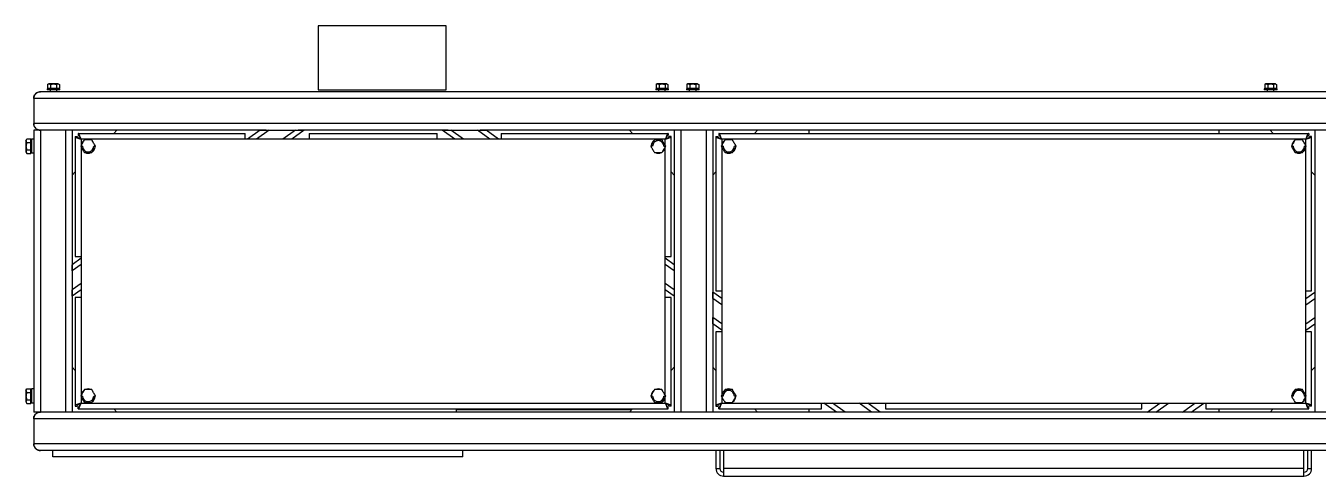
# Paper-space layout '_Inferiore' of a CAD drawing. Header units: millimetres. Extents: x -876 to 1110, y -211 to 140.
# Drawn here: x -876 to 133, y -211 to 140 of the extents above; entities that cross this region are included whole.
import ezdxf

# ---------------------------------------------------------------- set-up
doc = ezdxf.new("R2010")
doc.units = ezdxf.units.MM

psp = doc.layouts.new('_Inferiore')

# ---------------------------------------------------------------- linework, layer by layer
at = {"color": 7, "linetype": 'Continuous', "lineweight": 25}
for p, q in [((-547.5, 140.1), (-647.5, 140.1)), ((-647.5, 140.1), (-647.5, 90.1)), ((-547.5, 90.1), (-547.5, 140.1)), ((-859, 90.9), (-859, 90.1)), ((-849, 90.9), (-859, 90.9)), ((-857.8, 94.9), (-858.6, 94.4)), ((-858.6, 94.4), (-858.6, 91.4)), ((-858.6, 91.4), (-849.4, 91.4)), ((-850.3, 94.9), (-857.8, 94.9)), ((-857, 90.9), (-857, 91.4)), ((-856.3, 94.4), (-856.3, 91.4)), ((-851.7, 94.4), (-851.7, 91.4)), ((-851, 90.9), (-851, 91.4)), ((-850.3, 94.9), (-849.4, 94.4)), ((-849.8, 90.1), (-849.8, 90.9)), ((-849.4, 94.4), (-849.4, 91.4)), ((-849, 90.1), (-849, 90.9)), ((-384, 90.9), (-384, 90.1)), ((-374, 90.9), (-384, 90.9)), ((-382.8, 94.9), (-383.6, 94.4)), ((-383.6, 94.4), (-383.6, 91.4)), ((-383.6, 91.4), (-374.4, 91.4)), ((-375.3, 94.9), (-382.8, 94.9)), ((-382, 90.9), (-382, 91.4)), ((-381.3, 94.4), (-381.3, 91.4)), ((-376.7, 94.4), (-376.7, 91.4)), ((-376, 90.9), (-376, 91.4)), ((-375.3, 94.9), (-374.4, 94.4)), ((-374.8, 90.1), (-374.8, 90.9)), ((-374.4, 94.4), (-374.4, 91.4)), ((-374, 90.1), (-374, 90.9)), ((-360, 90.9), (-360, 90.1)), ((-350, 90.9), (-360, 90.9)), ((-358.8, 94.9), (-359.6, 94.4)), ((-359.6, 94.4), (-359.6, 91.4)), ((-359.6, 91.4), (-350.4, 91.4)), ((-351.3, 94.9), (-358.8, 94.9)), ((-358, 90.9), (-358, 91.4)), ((-357.3, 94.4), (-357.3, 91.4)), ((-352.7, 94.4), (-352.7, 91.4)), ((-352, 90.9), (-352, 91.4)), ((-351.3, 94.9), (-350.4, 94.4)), ((-350.8, 90.1), (-350.8, 90.9)), ((-350.4, 94.4), (-350.4, 91.4)), ((-350, 90.1), (-350, 90.9)), ((91, 90.9), (91, 90.1)), ((101, 90.9), (91, 90.9)), ((92.2, 94.9), (91.4, 94.4)), ((91.4, 94.4), (91.4, 91.4)), ((91.4, 91.4), (100.6, 91.4)), ((99.7, 94.9), (92.2, 94.9)), ((93, 90.9), (93, 91.4)), ((93.7, 94.4), (93.7, 91.4)), ((98.3, 94.4), (98.3, 91.4)), ((99, 90.9), (99, 91.4)), ((99.7, 94.9), (100.6, 94.4)), ((100.2, 90.1), (100.2, 90.9)), ((100.6, 94.4), (100.6, 91.4)), ((101, 90.1), (101, 90.9)), ((960.5, 83.4), (-869.5, 83.4)), ((-869.5, 83.4), (-869.5, 63.8)), ((955.3, 88.6), (-864.3, 88.6)), ((-849, 90.1), (-859, 90.1)), ((-856.5, 88.6), (-856.5, 90.1)), ((-851.5, 88.6), (-851.5, 90.1)), ((-647.5, 90.1), (-547.5, 90.1)), ((-374, 90.1), (-384, 90.1)), ((-381.5, 88.6), (-381.5, 90.1)), ((-376.5, 88.6), (-376.5, 90.1)), ((-350, 90.1), (-360, 90.1)), ((-357.5, 88.6), (-357.5, 90.1)), ((-352.5, 88.6), (-352.5, 90.1)), ((101, 90.1), (91, 90.1)), ((93.5, 88.6), (93.5, 90.1)), ((98.5, 88.6), (98.5, 90.1)), ((960.5, 63.8), (-869.5, 63.8)), ((-875.6, 50.4), (-874.8, 51.8)), ((-875.6, 50.4), (-875.6, 41.7)), ((-874.8, 51.8), (-871.6, 51.8)), ((-871.6, 40.3), (-871.6, 51.8)), ((-871.1, 51.6), (-871.1, 40.6)), ((-869.5, 51.6), (-871.1, 51.6)), ((-869.5, 58.6), (-869.5, -161.4)), ((-688, 58.6), (-869.5, 58.6)), ((-864.3, 58.6), (-864.3, -161.4)), ((-844.7, 58.6), (-844.7, -161.4)), ((-839.5, 58.6), (-839.5, -161.4)), ((-837, 53.8), (-837, -39.9)), ((-837, 53.8), (-835.5, 53.8)), ((-834.8, 56.1), (-834.8, 54.6)), ((-834.8, 56.1), (-704.5, 56.1)), ((-376.5, 51.6), (-832.5, 51.6)), ((-832.5, 51.6), (-832.5, 46.5)), ((-807, 56.1), (-804.5, 58.6)), ((-704.5, 51.6), (-704.5, 56.1)), ((-692.7, 58.6), (-702.5, 51.6)), ((-685.8, 58.6), (-695.6, 51.6)), ((-685.8, 58.6), (-665.2, 58.6)), ((-665.2, 58.6), (-675, 51.6)), ((-658.3, 58.6), (-668.1, 51.6)), ((-546, 58.6), (-663, 58.6)), ((-654.5, 56.1), (-554.5, 56.1)), ((-654.5, 56.1), (-654.5, 51.6)), ((-554.5, 51.6), (-554.5, 56.1)), ((-540.9, 51.6), (-550.7, 58.6)), ((-543.9, 58.6), (-523.2, 58.6)), ((-534.1, 51.6), (-543.9, 58.6)), ((-513.4, 51.6), (-523.2, 58.6)), ((312, 58.6), (-521.1, 58.6)), ((-506.6, 51.6), (-516.3, 58.6)), ((-504.5, 56.1), (-374.2, 56.1)), ((-504.5, 56.1), (-504.5, 51.6)), ((-404.5, 58.6), (-402, 56.1)), ((-376.5, 46.5), (-376.5, 51.6)), ((-374.2, 56.1), (-374.2, 54.6)), ((-372, 53.8), (-373.5, 53.8)), ((-372, -39.9), (-372, 53.8)), ((-369.5, 58.6), (-369.5, -161.4)), ((-364.3, 58.6), (-364.3, -161.4)), ((-344.7, 58.6), (-344.7, -161.4)), ((-339.5, 58.6), (-339.5, -161.4)), ((-337, 53.8), (-337, -66.9)), ((-337, 53.8), (-335.5, 53.8)), ((-334.8, 56.1), (-334.8, 54.6)), ((-334.8, 56.1), (125.8, 56.1)), ((123.5, 51.6), (-332.5, 51.6)), ((-332.5, 51.6), (-332.5, 46.5)), ((-307, 56.1), (-304.5, 58.6)), ((-264.5, 58.6), (-264.5, 56.1)), ((55.5, 58.6), (55.5, 56.1)), ((95.5, 58.6), (98, 56.1)), ((123.5, 46.5), (123.5, 51.6)), ((125.8, 56.1), (125.8, 54.6)), ((128, 53.8), (126.5, 53.8)), ((128, -66.9), (128, 53.8)), ((130.5, 58.6), (130.5, -161.4)), ((-875.6, 41.7), (-874.8, 40.3)), ((-874.8, 48.9), (-871.6, 48.9)), ((-874.8, 43.2), (-871.6, 43.2)), ((-871.1, 50.1), (-871.6, 50.1)), ((-871.1, 42.1), (-871.6, 42.1)), ((-869.5, 40.6), (-871.1, 40.6)), ((-831.4, 46.1), (-832.8, 46.1)), ((-832.5, 45.6), (-832.5, -148.5)), ((-822.6, 46.1), (-821.2, 46.1)), ((-386.4, 46.1), (-387.8, 46.1)), ((-377.6, 46.1), (-376.2, 46.1)), ((-376.5, -148.5), (-376.5, 45.6)), ((-331.4, 46.1), (-332.8, 46.1)), ((-332.5, 45.6), (-332.5, -148.5)), ((-322.6, 46.1), (-321.2, 46.1)), ((113.6, 46.1), (112.2, 46.1)), ((122.4, 46.1), (123.8, 46.1)), ((123.5, -148.5), (123.5, 45.6)), ((-874.8, 40.3), (-871.6, 40.3)), ((-839.5, 23.6), (-837, 26.1)), ((-372, 26.1), (-369.5, 23.6)), ((-339.5, 23.6), (-337, 26.1)), ((128, 26.1), (130.5, 23.6)), ((-837, -39.9), (-832.5, -39.9)), ((-376.5, -39.9), (-372, -39.9)), ((-832.5, -41.4), (-839.5, -46.4)), ((-832.5, -46.3), (-839.5, -51.3)), ((-369.5, -46.4), (-376.5, -41.4)), ((-369.5, -51.3), (-376.5, -46.3)), ((-832.5, -61.1), (-839.5, -66.1)), ((-832.5, -66), (-839.5, -71)), ((-369.5, -66.1), (-376.5, -61.1)), ((-369.5, -71), (-376.5, -66)), ((-332.5, -72.9), (-339.5, -67.9)), ((-337, -66.9), (-332.5, -66.9)), ((123.5, -66.9), (128, -66.9)), ((123.5, -72.9), (130.5, -67.9)), ((-837, -71.9), (-837, -156.7)), ((-832.5, -71.9), (-837, -71.9)), ((-372, -71.9), (-376.5, -71.9)), ((-372, -156.7), (-372, -71.9)), ((-332.5, -77.8), (-339.5, -72.8)), ((123.5, -77.8), (130.5, -72.8)), ((-332.5, -92.6), (-339.5, -87.5)), ((123.5, -92.6), (130.5, -87.5)), ((-332.5, -97.5), (-339.5, -92.5)), ((-337, -98.9), (-337, -156.7)), ((-332.5, -98.9), (-337, -98.9)), ((123.5, -97.5), (130.5, -92.5)), ((128, -98.9), (123.5, -98.9)), ((128, -156.7), (128, -98.9)), ((-837, -128.9), (-839.5, -126.4)), ((-369.5, -126.4), (-372, -128.9)), ((-337, -128.9), (-339.5, -126.4)), ((130.5, -126.4), (128, -128.9)), ((-875.6, -144.6), (-874.8, -143.2)), ((-875.6, -144.6), (-875.6, -153.3)), ((-874.8, -143.2), (-871.6, -143.2)), ((-874.8, -146.1), (-871.6, -146.1)), ((-871.6, -154.7), (-871.6, -143.2)), ((-871.1, -144.9), (-871.6, -144.9)), ((-871.1, -143.4), (-871.1, -154.4)), ((-869.5, -143.4), (-871.1, -143.4)), ((-831.4, -148.9), (-832.8, -148.9)), ((-832.5, -149.4), (-832.5, -154.4)), ((-822.6, -148.9), (-821.2, -148.9)), ((-386.4, -148.9), (-387.8, -148.9)), ((-377.6, -148.9), (-376.2, -148.9)), ((-376.5, -154.4), (-376.5, -149.4)), ((-331.4, -148.9), (-332.8, -148.9)), ((-332.5, -149.4), (-332.5, -154.4)), ((-322.6, -148.9), (-321.2, -148.9)), ((113.6, -148.9), (112.2, -148.9)), ((122.4, -148.9), (123.8, -148.9)), ((123.5, -154.4), (123.5, -149.4)), ((-875.6, -153.3), (-874.8, -154.7)), ((-874.8, -151.8), (-871.6, -151.8)), ((-874.8, -154.7), (-871.6, -154.7)), ((-871.1, -152.9), (-871.6, -152.9)), ((-869.5, -154.4), (-871.1, -154.4)), ((-837, -156.7), (-835.5, -156.7)), ((-834.8, -158.9), (-834.8, -157.4)), ((-834.8, -158.9), (-374.2, -158.9)), ((-832.5, -154.4), (-376.5, -154.4)), ((-804.5, -161.4), (-807, -158.9)), ((-539.5, -161.4), (-539.5, -159.4)), ((-539.5, -159.4), (-402.5, -159.4)), ((-402, -158.9), (-404.5, -161.4)), ((-374.2, -158.9), (-374.2, -157.4)), ((-372, -156.7), (-373.5, -156.7)), ((-337, -156.7), (-335.5, -156.7)), ((-334.8, -158.9), (-334.8, -157.4)), ((-334.8, -158.9), (-254.5, -158.9)), ((-332.5, -154.4), (123.5, -154.4)), ((-304.5, -161.4), (-307, -158.9)), ((-264.5, -158.9), (-264.5, -161.4)), ((-254.5, -158.9), (-254.5, -154.4)), ((-243, -161.4), (-252.8, -154.4)), ((-236.2, -161.4), (-246, -154.4)), ((-215.5, -161.4), (-225.3, -154.4)), ((-208.7, -161.4), (-218.4, -154.4)), ((-204.5, -154.4), (-204.5, -158.9)), ((-204.5, -158.9), (-4.5, -158.9)), ((-4.5, -158.9), (-4.5, -154.4)), ((-0.4, -161.4), (9.4, -154.4)), ((6.5, -161.4), (16.3, -154.4)), ((27.1, -161.4), (36.9, -154.4)), ((34, -161.4), (43.8, -154.4)), ((45.5, -154.4), (45.5, -158.9)), ((45.5, -158.9), (125.8, -158.9)), ((55.5, -158.9), (55.5, -161.4)), ((98, -158.9), (95.5, -161.4)), ((125.8, -158.9), (125.8, -157.4)), ((128, -156.7), (126.5, -156.7)), ((-238.3, -161.4), (-869.5, -161.4)), ((-869.5, -166.6), (-869.5, -186.2)), ((960.5, -166.6), (-869.5, -166.6)), ((-215.5, -161.4), (-236.2, -161.4)), ((4.3, -161.4), (-213.4, -161.4)), ((27.1, -161.4), (6.5, -161.4)), ((960.5, -161.4), (29.3, -161.4)), ((960.5, -186.2), (-869.5, -186.2)), ((955.3, -191.4), (-864.3, -191.4)), ((-854.5, -196.4), (-854.5, -191.4)), ((-534.5, -196.4), (-534.5, -191.4)), ((-337, -191.4), (-337, -205.4)), ((-334, -191.4), (-334, -205.4)), ((-331, -191.4), (-331, -211.4)), ((122, -211.4), (122, -191.4)), ((125, -205.4), (125, -191.4)), ((128, -205.4), (128, -191.4)), ((-534.5, -196.4), (-854.5, -196.4)), ((-337, -205.4), (-334, -205.4)), ((122, -205.4), (-331, -205.4)), ((-331, -211.4), (122, -211.4)), ((125, -205.4), (128, -205.4))]:
    psp.add_line(p, q, dxfattribs=at)
for centre, radius, start, end in [((-827, 46.1), 5.5, 65.5154, 113.664), ((-382, 46.1), 4.39, 0, 180), ((-382, 46.1), 5.5, 65.5154, 113.664), ((-327, 46.1), 5.5, 65.5154, 113.664), ((118, 46.1), 5.5, 65.38, 114.62), ((-827, 46.1), 5.5, 127.4937, 172.1802), ((-827, 46.1), 4.39, 180, 0), ((-827, 46.1), 5.5, 245.5154, 293.664), ((-827, 46.1), 5.5, 307.4937, 352.1802), ((-382, 46.1), 5.5, 127.4937, 172.1802), ((-382, 46.1), 5.5, 245.5154, 293.664), ((-382, 46.1), 5.5, 307.4937, 352.1802), ((-327, 46.1), 5.5, 127.4937, 172.1802), ((-327, 46.1), 4.39, 180, 0), ((-327, 46.1), 5.5, 245.5154, 293.664), ((-327, 46.1), 5.5, 307.4937, 352.1802), ((118, 46.1), 5.5, 127.4937, 172.1802), ((118, 46.1), 4.39, 180, 0), ((118, 46.1), 5.5, 245.38, 294.62), ((118, 46.1), 5.5, 307.4937, 352.1802), ((-827, -148.9), 5.5, 127.4937, 172.1802), ((-827, -148.9), 4.39, 180, 0), ((-827, -148.9), 5.5, 65.5154, 113.664), ((-827, -148.9), 5.5, 307.4937, 352.1802), ((-382, -148.9), 5.5, 127.4937, 172.1802), ((-382, -148.9), 4.39, 180, 0), ((-382, -148.9), 5.5, 65.38, 114.62), ((-382, -148.9), 5.5, 307.4937, 352.1802), ((-327, -148.9), 5.5, 127.4937, 172.1802), ((-327, -148.9), 4.39, 0, 180), ((-327, -148.9), 5.5, 65.5154, 113.664), ((-327, -148.9), 5.5, 307.4937, 352.1802), ((118, -148.9), 5.5, 127.4937, 172.1802), ((118, -148.9), 4.39, 0, 180), ((118, -148.9), 5.5, 65.5154, 113.664), ((118, -148.9), 5.5, 307.4937, 352.1802), ((-827, -148.9), 5.5, 245.5154, 293.664), ((-382, -148.9), 5.5, 245.38, 294.62), ((-327, -148.9), 5.5, 245.5154, 293.664), ((118, -148.9), 5.5, 245.5154, 293.664), ((-331, -205.4), 6, 180, 270), ((-331, -205.4), 3, 180, 270), ((122, -205.4), 3, 270, 0), ((122, -205.4), 6, 270, 0)]:
    psp.add_arc(centre, radius, start, end, dxfattribs=at)
for points, knots in [([(-858.6, 94.4), (-858.3, 94.5), (-857.5, 94.9), (-856.7, 94.5), (-856.3, 94.4)], [0, 0, 0, 0, 0.499067, 1, 1, 1, 1]), ([(-856.3, 94.4), (-855.6, 94.5), (-854, 94.9), (-852.5, 94.5), (-851.7, 94.4)], [0, 0, 0, 0, 0.499858, 1, 1, 1, 1]), ([(-851.7, 94.4), (-851.3, 94.5), (-850.6, 94.9), (-849.8, 94.5), (-849.4, 94.4)], [0, 0, 0, 0, 0.499067, 1, 1, 1, 1]), ([(-383.6, 94.4), (-383.3, 94.5), (-382.5, 94.9), (-381.7, 94.5), (-381.3, 94.4)], [0, 0, 0, 0, 0.499067, 1, 1, 1, 1]), ([(-381.3, 94.4), (-380.6, 94.5), (-379, 94.9), (-377.5, 94.5), (-376.7, 94.4)], [0, 0, 0, 0, 0.499858, 1, 1, 1, 1]), ([(-376.7, 94.4), (-376.3, 94.5), (-375.6, 94.9), (-374.8, 94.5), (-374.4, 94.4)], [0, 0, 0, 0, 0.499067, 1, 1, 1, 1]), ([(-359.6, 94.4), (-359.3, 94.5), (-358.5, 94.9), (-357.7, 94.5), (-357.3, 94.4)], [0, 0, 0, 0, 0.499067, 1, 1, 1, 1]), ([(-357.3, 94.4), (-356.6, 94.5), (-355, 94.9), (-353.5, 94.5), (-352.7, 94.4)], [0, 0, 0, 0, 0.499858, 1, 1, 1, 1]), ([(-352.7, 94.4), (-352.3, 94.5), (-351.6, 94.9), (-350.8, 94.5), (-350.4, 94.4)], [0, 0, 0, 0, 0.499067, 1, 1, 1, 1]), ([(91.4, 94.4), (91.7, 94.5), (92.5, 94.9), (93.3, 94.5), (93.7, 94.4)], [0, 0, 0, 0, 0.499067, 1, 1, 1, 1]), ([(93.7, 94.4), (94.4, 94.5), (96, 94.9), (97.5, 94.5), (98.3, 94.4)], [0, 0, 0, 0, 0.499858, 1, 1, 1, 1]), ([(98.3, 94.4), (98.7, 94.5), (99.4, 94.9), (100.2, 94.5), (100.6, 94.4)], [0, 0, 0, 0, 0.499067, 1, 1, 1, 1]), ([(-869.5, 83.4), (-869.5, 83.8), (-869.4, 84.9), (-868.7, 86.3), (-867.5, 87.6), (-866, 88.4), (-864.9, 88.5), (-864.3, 88.6)], [0, 0, 0, 0, 0.146754, 0.316126, 0.510248, 0.757793, 1, 1, 1, 1]), ([(-864.3, 88.6), (-864.8, 88.5), (-865.8, 88.4), (-867.2, 87.8), (-868.3, 86.8), (-869, 85.7), (-869.4, 84.5), (-869.5, 83.7), (-869.5, 83.4)], [0, 0, 0, 0, 0.204354, 0.415712, 0.616815, 0.759332, 0.886228, 1, 1, 1, 1]), ([(-864.3, 58.6), (-864.8, 58.6), (-865.8, 58.7), (-867.2, 59.3), (-868.3, 60.3), (-869, 61.4), (-869.4, 62.6), (-869.5, 63.4), (-869.5, 63.8)], [0, 0, 0, 0, 0.204354, 0.415712, 0.616815, 0.759332, 0.886228, 1, 1, 1, 1]), ([(-869.5, 63.8), (-869.5, 63.3), (-869.4, 62.2), (-868.7, 60.8), (-867.5, 59.6), (-866, 58.7), (-864.9, 58.6), (-864.3, 58.6)], [0, 0, 0, 0, 0.146754, 0.316126, 0.510248, 0.757793, 1, 1, 1, 1]), ([(-874.8, 48.9), (-875, 49.4), (-875.5, 50.4), (-875, 51.3), (-874.8, 51.8)], [0, 0, 0, 0, 0.499067, 1, 1, 1, 1]), ([(-829.9, 51.1), (-830.4, 50.2), (-831.4, 48.6), (-832.3, 46.9), (-832.8, 46.1)], [0, 0, 0, 0, 0.499067, 1, 1, 1, 1]), ([(-824.1, 51.1), (-825.1, 51.1), (-827, 51.1), (-828.9, 51.1), (-829.9, 51.1)], [0, 0, 0, 0, 0.500137, 1, 1, 1, 1]), ([(-821.2, 46.1), (-821.7, 46.9), (-822.7, 48.6), (-823.7, 50.2), (-824.1, 51.1)], [0, 0, 0, 0, 0.499067, 1, 1, 1, 1]), ([(-692.7, 58.6), (-692.7, 58.6), (-692.6, 58.6), (-692.2, 58.6), (-691.6, 58.6), (-690.3, 58.6), (-688.4, 58.6), (-686.7, 58.6), (-685.8, 58.6)], [0, 0, 0, 0, 0.085005, 0.180816, 0.291502, 0.418244, 0.70617, 1, 1, 1, 1]), ([(-665.2, 58.6), (-664.3, 58.6), (-662.7, 58.6), (-660.7, 58.6), (-659.4, 58.6), (-658.8, 58.6), (-658.4, 58.6), (-658.3, 58.6), (-658.3, 58.6)], [0, 0, 0, 0, 0.29383, 0.581756, 0.708498, 0.819184, 0.914995, 1, 1, 1, 1]), ([(-550.7, 58.6), (-550.7, 58.6), (-550.7, 58.6), (-550.3, 58.6), (-549.6, 58.6), (-548.4, 58.6), (-546.4, 58.6), (-544.7, 58.6), (-543.9, 58.6)], [0, 0, 0, 0, 0.085005, 0.180816, 0.291502, 0.418244, 0.70617, 1, 1, 1, 1]), ([(-523.2, 58.6), (-522.4, 58.6), (-520.7, 58.6), (-518.7, 58.6), (-517.5, 58.6), (-516.8, 58.6), (-516.4, 58.6), (-516.4, 58.6), (-516.3, 58.6)], [0, 0, 0, 0, 0.29383, 0.581756, 0.708498, 0.819184, 0.914995, 1, 1, 1, 1]), ([(-384.9, 51.1), (-385.4, 50.2), (-386.4, 48.6), (-387.3, 46.9), (-387.8, 46.1)], [0, 0, 0, 0, 0.499067, 1, 1, 1, 1]), ([(-379.1, 51.1), (-380.1, 51.1), (-382, 51.1), (-383.9, 51.1), (-384.9, 51.1)], [0, 0, 0, 0, 0.500137, 1, 1, 1, 1]), ([(-376.2, 46.1), (-376.7, 46.9), (-377.7, 48.6), (-378.7, 50.2), (-379.1, 51.1)], [0, 0, 0, 0, 0.499067, 1, 1, 1, 1]), ([(-329.9, 51.1), (-330.4, 50.2), (-331.4, 48.6), (-332.3, 46.9), (-332.8, 46.1)], [0, 0, 0, 0, 0.499067, 1, 1, 1, 1]), ([(-324.1, 51.1), (-325.1, 51.1), (-327, 51.1), (-328.9, 51.1), (-329.9, 51.1)], [0, 0, 0, 0, 0.500137, 1, 1, 1, 1]), ([(-321.2, 46.1), (-321.7, 46.9), (-322.7, 48.6), (-323.7, 50.2), (-324.1, 51.1)], [0, 0, 0, 0, 0.499067, 1, 1, 1, 1]), ([(115.1, 51.1), (114.6, 50.2), (113.6, 48.6), (112.7, 46.9), (112.2, 46.1)], [0, 0, 0, 0, 0.499067, 1, 1, 1, 1]), ([(120.9, 51.1), (119.9, 51.1), (118, 51.1), (116.1, 51.1), (115.1, 51.1)], [0, 0, 0, 0, 0.500137, 1, 1, 1, 1]), ([(123.8, 46.1), (123.3, 46.9), (122.3, 48.6), (121.3, 50.2), (120.9, 51.1)], [0, 0, 0, 0, 0.499067, 1, 1, 1, 1]), ([(-874.8, 43.2), (-875, 44.1), (-875.5, 46.1), (-875, 48), (-874.8, 48.9)], [0, 0, 0, 0, 0.4998628, 1, 1, 1, 1]), ([(-874.8, 40.3), (-875, 40.8), (-875.5, 41.7), (-875, 42.7), (-874.8, 43.2)], [0, 0, 0, 0, 0.4990672, 1, 1, 1, 1]), ([(-832.8, 46.1), (-832.3, 45.2), (-831.4, 43.6), (-830.4, 41.9), (-829.9, 41.1)], [0, 0, 0, 0, 0.499067, 1, 1, 1, 1]), ([(-829.9, 41.1), (-828.9, 41.1), (-827, 41.1), (-825.1, 41.1), (-824.1, 41.1)], [0, 0, 0, 0, 0.4998628, 1, 1, 1, 1]), ([(-824.1, 41.1), (-823.7, 41.9), (-822.7, 43.6), (-821.7, 45.2), (-821.2, 46.1)], [0, 0, 0, 0, 0.499067, 1, 1, 1, 1]), ([(-387.8, 46.1), (-387.3, 45.2), (-386.4, 43.6), (-385.4, 41.9), (-384.9, 41.1)], [0, 0, 0, 0, 0.499067, 1, 1, 1, 1]), ([(-384.9, 41.1), (-383.9, 41.1), (-382, 41.1), (-380.1, 41.1), (-379.1, 41.1)], [0, 0, 0, 0, 0.4998628, 1, 1, 1, 1]), ([(-379.1, 41.1), (-378.7, 41.9), (-377.7, 43.6), (-376.7, 45.2), (-376.2, 46.1)], [0, 0, 0, 0, 0.499067, 1, 1, 1, 1]), ([(-332.8, 46.1), (-332.3, 45.2), (-331.4, 43.6), (-330.4, 41.9), (-329.9, 41.1)], [0, 0, 0, 0, 0.499067, 1, 1, 1, 1]), ([(-329.9, 41.1), (-328.9, 41.1), (-327, 41.1), (-325.1, 41.1), (-324.1, 41.1)], [0, 0, 0, 0, 0.4998628, 1, 1, 1, 1]), ([(-324.1, 41.1), (-323.7, 41.9), (-322.7, 43.6), (-321.7, 45.2), (-321.2, 46.1)], [0, 0, 0, 0, 0.499067, 1, 1, 1, 1]), ([(112.2, 46.1), (112.7, 45.2), (113.6, 43.6), (114.6, 41.9), (115.1, 41.1)], [0, 0, 0, 0, 0.499067, 1, 1, 1, 1]), ([(115.1, 41.1), (116.1, 41.1), (118, 41.1), (119.9, 41.1), (120.9, 41.1)], [0, 0, 0, 0, 0.4998628, 1, 1, 1, 1]), ([(120.9, 41.1), (121.3, 41.9), (122.3, 43.6), (123.3, 45.2), (123.8, 46.1)], [0, 0, 0, 0, 0.499067, 1, 1, 1, 1]), ([(-839.5, -51.3), (-839.5, -50.7), (-839.5, -49.3), (-839.5, -47.6), (-839.5, -46.6), (-839.5, -46.5), (-839.5, -46.4)], [0, 0, 0, 0, 0.294936, 0.595376, 0.810635, 1, 1, 1, 1]), ([(-369.5, -46.4), (-369.5, -46.5), (-369.5, -46.5), (-369.5, -47.2), (-369.5, -48.3), (-369.5, -49.7), (-369.5, -50.8), (-369.5, -51.3)], [0, 0, 0, 0, 0.158956, 0.3365435, 0.5312249, 0.7703965, 1, 1, 1, 1]), ([(-839.5, -71), (-839.5, -71), (-839.5, -70.9), (-839.5, -70.2), (-839.5, -69.2), (-839.5, -67.7), (-839.5, -66.6), (-839.5, -66.1)], [0, 0, 0, 0, 0.158956, 0.336544, 0.531225, 0.770397, 1, 1, 1, 1]), ([(-369.5, -66.1), (-369.5, -66.8), (-369.5, -68.2), (-369.5, -69.8), (-369.5, -70.8), (-369.5, -71), (-369.5, -71)], [0, 0, 0, 0, 0.294936, 0.595376, 0.810635, 1, 1, 1, 1]), ([(-339.5, -72.8), (-339.5, -72.1), (-339.5, -70.7), (-339.5, -69.1), (-339.5, -68), (-339.5, -67.9), (-339.5, -67.9)], [0, 0, 0, 0, 0.2949363, 0.5953756, 0.8106349, 1, 1, 1, 1]), ([(130.5, -67.9), (130.5, -67.9), (130.5, -68), (130.5, -68.6), (130.5, -69.7), (130.5, -71.2), (130.5, -72.3), (130.5, -72.8)], [0, 0, 0, 0, 0.158956, 0.336544, 0.531225, 0.770397, 1, 1, 1, 1]), ([(-339.5, -92.5), (-339.5, -92.4), (-339.5, -92.3), (-339.5, -91.7), (-339.5, -90.6), (-339.5, -89.2), (-339.5, -88.1), (-339.5, -87.5)], [0, 0, 0, 0, 0.158956, 0.3365435, 0.5312249, 0.7703965, 1, 1, 1, 1]), ([(130.5, -87.5), (130.5, -88.2), (130.5, -89.6), (130.5, -91.3), (130.5, -92.3), (130.5, -92.4), (130.5, -92.5)], [0, 0, 0, 0, 0.294936, 0.595376, 0.810635, 1, 1, 1, 1]), ([(-874.8, -146.1), (-875, -145.6), (-875.5, -144.6), (-875, -143.7), (-874.8, -143.2)], [0, 0, 0, 0, 0.499067, 1, 1, 1, 1]), ([(-874.8, -151.8), (-875, -150.9), (-875.5, -148.9), (-875, -147), (-874.8, -146.1)], [0, 0, 0, 0, 0.4998628, 1, 1, 1, 1]), ([(-829.9, -143.9), (-830.4, -144.8), (-831.4, -146.4), (-832.3, -148.1), (-832.8, -148.9)], [0, 0, 0, 0, 0.499067, 1, 1, 1, 1]), ([(-832.8, -148.9), (-832.3, -149.8), (-831.4, -151.4), (-830.4, -153.1), (-829.9, -153.9)], [0, 0, 0, 0, 0.4990672, 1, 1, 1, 1]), ([(-824.1, -143.9), (-825.1, -143.9), (-827, -143.9), (-828.9, -143.9), (-829.9, -143.9)], [0, 0, 0, 0, 0.500137, 1, 1, 1, 1]), ([(-821.2, -148.9), (-821.7, -148.1), (-822.7, -146.4), (-823.7, -144.8), (-824.1, -143.9)], [0, 0, 0, 0, 0.4990672, 1, 1, 1, 1]), ([(-824.1, -153.9), (-823.7, -153.1), (-822.7, -151.4), (-821.7, -149.8), (-821.2, -148.9)], [0, 0, 0, 0, 0.499067, 1, 1, 1, 1]), ([(-384.9, -143.9), (-385.4, -144.8), (-386.4, -146.4), (-387.3, -148.1), (-387.8, -148.9)], [0, 0, 0, 0, 0.499067, 1, 1, 1, 1]), ([(-387.8, -148.9), (-387.3, -149.8), (-386.4, -151.4), (-385.4, -153.1), (-384.9, -153.9)], [0, 0, 0, 0, 0.4990672, 1, 1, 1, 1]), ([(-379.1, -143.9), (-380.1, -143.9), (-382, -143.9), (-383.9, -143.9), (-384.9, -143.9)], [0, 0, 0, 0, 0.500137, 1, 1, 1, 1]), ([(-376.2, -148.9), (-376.7, -148.1), (-377.7, -146.4), (-378.7, -144.8), (-379.1, -143.9)], [0, 0, 0, 0, 0.4990672, 1, 1, 1, 1]), ([(-379.1, -153.9), (-378.7, -153.1), (-377.7, -151.4), (-376.7, -149.8), (-376.2, -148.9)], [0, 0, 0, 0, 0.499067, 1, 1, 1, 1]), ([(-329.9, -143.9), (-330.4, -144.8), (-331.4, -146.4), (-332.3, -148.1), (-332.8, -148.9)], [0, 0, 0, 0, 0.499067, 1, 1, 1, 1]), ([(-332.8, -148.9), (-332.3, -149.8), (-331.4, -151.4), (-330.4, -153.1), (-329.9, -153.9)], [0, 0, 0, 0, 0.4990672, 1, 1, 1, 1]), ([(-324.1, -143.9), (-325.1, -143.9), (-327, -143.9), (-328.9, -143.9), (-329.9, -143.9)], [0, 0, 0, 0, 0.500137, 1, 1, 1, 1]), ([(-321.2, -148.9), (-321.7, -148.1), (-322.7, -146.4), (-323.7, -144.8), (-324.1, -143.9)], [0, 0, 0, 0, 0.4990672, 1, 1, 1, 1]), ([(-324.1, -153.9), (-323.7, -153.1), (-322.7, -151.4), (-321.7, -149.8), (-321.2, -148.9)], [0, 0, 0, 0, 0.499067, 1, 1, 1, 1]), ([(115.1, -143.9), (114.6, -144.8), (113.6, -146.4), (112.7, -148.1), (112.2, -148.9)], [0, 0, 0, 0, 0.4990672, 1, 1, 1, 1]), ([(112.2, -148.9), (112.7, -149.8), (113.6, -151.4), (114.6, -153.1), (115.1, -153.9)], [0, 0, 0, 0, 0.4990672, 1, 1, 1, 1]), ([(120.9, -143.9), (119.9, -143.9), (118, -143.9), (116.1, -143.9), (115.1, -143.9)], [0, 0, 0, 0, 0.500137, 1, 1, 1, 1]), ([(123.8, -148.9), (123.3, -148.1), (122.3, -146.4), (121.3, -144.8), (120.9, -143.9)], [0, 0, 0, 0, 0.4990672, 1, 1, 1, 1]), ([(120.9, -153.9), (121.3, -153.1), (122.3, -151.4), (123.3, -149.8), (123.8, -148.9)], [0, 0, 0, 0, 0.499067, 1, 1, 1, 1]), ([(-874.8, -154.7), (-875, -154.2), (-875.5, -153.3), (-875, -152.3), (-874.8, -151.8)], [0, 0, 0, 0, 0.4990672, 1, 1, 1, 1]), ([(-829.9, -153.9), (-828.9, -153.9), (-827, -153.9), (-825.1, -153.9), (-824.1, -153.9)], [0, 0, 0, 0, 0.4998628, 1, 1, 1, 1]), ([(-384.9, -153.9), (-383.9, -153.9), (-382, -153.9), (-380.1, -153.9), (-379.1, -153.9)], [0, 0, 0, 0, 0.4998628, 1, 1, 1, 1]), ([(-329.9, -153.9), (-328.9, -153.9), (-327, -153.9), (-325.1, -153.9), (-324.1, -153.9)], [0, 0, 0, 0, 0.4998628, 1, 1, 1, 1]), ([(115.1, -153.9), (116.1, -153.9), (118, -153.9), (119.9, -153.9), (120.9, -153.9)], [0, 0, 0, 0, 0.4998628, 1, 1, 1, 1]), ([(-864.3, -161.4), (-864.8, -161.5), (-865.8, -161.6), (-867.2, -162.2), (-868.3, -163.2), (-869, -164.3), (-869.4, -165.5), (-869.5, -166.3), (-869.5, -166.6)], [0, 0, 0, 0, 0.204354, 0.415712, 0.616815, 0.759332, 0.886228, 1, 1, 1, 1]), ([(-869.5, -166.6), (-869.5, -166.2), (-869.4, -165.1), (-868.7, -163.7), (-867.5, -162.4), (-866, -161.6), (-864.9, -161.5), (-864.3, -161.4)], [0, 0, 0, 0, 0.146754, 0.316126, 0.510248, 0.757793, 1, 1, 1, 1]), ([(-236.2, -161.4), (-237, -161.4), (-238.7, -161.4), (-240.7, -161.4), (-241.9, -161.4), (-242.6, -161.4), (-243, -161.4), (-243, -161.4), (-243, -161.4)], [0, 0, 0, 0, 0.2938304, 0.5817558, 0.7084981, 0.8191836, 0.9149953, 1, 1, 1, 1]), ([(-208.7, -161.4), (-208.7, -161.4), (-208.7, -161.4), (-209.1, -161.4), (-209.8, -161.4), (-211, -161.4), (-213, -161.4), (-214.7, -161.4), (-215.5, -161.4)], [0, 0, 0, 0, 0.085005, 0.180816, 0.291502, 0.418244, 0.70617, 1, 1, 1, 1]), ([(6.5, -161.4), (5.6, -161.4), (4, -161.4), (2, -161.4), (0.7, -161.4), (0.1, -161.4), (-0.3, -161.4), (-0.4, -161.4), (-0.4, -161.4)], [0, 0, 0, 0, 0.29383, 0.581756, 0.708498, 0.819184, 0.914995, 1, 1, 1, 1]), ([(34, -161.4), (34, -161.4), (33.9, -161.4), (33.5, -161.4), (32.9, -161.4), (31.6, -161.4), (29.7, -161.4), (28, -161.4), (27.1, -161.4)], [0, 0, 0, 0, 0.085005, 0.180816, 0.291502, 0.418244, 0.70617, 1, 1, 1, 1]), ([(-869.5, -186.2), (-869.5, -186.7), (-869.4, -187.8), (-868.7, -189.2), (-867.5, -190.4), (-866, -191.3), (-864.9, -191.4), (-864.3, -191.4)], [0, 0, 0, 0, 0.146754, 0.316126, 0.510248, 0.757793, 1, 1, 1, 1]), ([(-864.3, -191.4), (-864.8, -191.4), (-865.8, -191.3), (-867.2, -190.7), (-868.3, -189.7), (-869, -188.6), (-869.4, -187.4), (-869.5, -186.6), (-869.5, -186.2)], [0, 0, 0, 0, 0.204354, 0.415712, 0.616815, 0.759332, 0.886228, 1, 1, 1, 1])]:
    psp.add_open_spline(points, degree=3, knots=knots, dxfattribs=at)
for points in [[(-837, 53.8), (-837, 53.7), (-836.8, 53.3), (-835.8, 52.7), (-834.3, 52.1), (-833.1, 51.7), (-832.5, 51.6)], [(-835.5, 53.8), (-835.5, 53.7), (-835.4, 53.3), (-834.7, 52.7), (-833.7, 52.1), (-832.9, 51.7), (-832.5, 51.6)], [(-832.5, 51.6), (-832.7, 52.1), (-833.1, 53.3), (-833.7, 54.8), (-834.2, 55.9), (-834.6, 56), (-834.8, 56.1)], [(-832.5, 51.6), (-832.7, 51.9), (-833.1, 52.7), (-833.7, 53.7), (-834.2, 54.4), (-834.6, 54.5), (-834.8, 54.6)], [(-374.2, 56.1), (-374.4, 56), (-374.8, 55.9), (-375.4, 54.8), (-375.9, 53.3), (-376.3, 52.1), (-376.5, 51.6)], [(-374.2, 54.6), (-374.4, 54.5), (-374.8, 54.4), (-375.4, 53.7), (-375.9, 52.7), (-376.3, 51.9), (-376.5, 51.6)], [(-376.5, 51.6), (-375.9, 51.7), (-374.8, 52.1), (-373.3, 52.7), (-372.2, 53.3), (-372.1, 53.7), (-372, 53.8)], [(-376.5, 51.6), (-376.1, 51.7), (-375.3, 52.1), (-374.4, 52.7), (-373.7, 53.3), (-373.6, 53.7), (-373.5, 53.8)], [(-337, 53.8), (-337, 53.7), (-336.8, 53.3), (-335.8, 52.7), (-334.3, 52.1), (-333.1, 51.7), (-332.5, 51.6)], [(-335.5, 53.8), (-335.5, 53.7), (-335.4, 53.3), (-334.7, 52.7), (-333.7, 52.1), (-332.9, 51.7), (-332.5, 51.6)], [(-332.5, 51.6), (-332.7, 52.1), (-333.1, 53.3), (-333.7, 54.8), (-334.2, 55.9), (-334.6, 56), (-334.8, 56.1)], [(-332.5, 51.6), (-332.7, 51.9), (-333.1, 52.7), (-333.7, 53.7), (-334.2, 54.4), (-334.6, 54.5), (-334.8, 54.6)], [(125.8, 56.1), (125.6, 56), (125.2, 55.9), (124.6, 54.8), (124.1, 53.3), (123.7, 52.1), (123.5, 51.6)], [(125.8, 54.6), (125.6, 54.5), (125.2, 54.4), (124.6, 53.7), (124.1, 52.7), (123.7, 51.9), (123.5, 51.6)], [(123.5, 51.6), (124.1, 51.7), (125.2, 52.1), (126.7, 52.7), (127.8, 53.3), (127.9, 53.7), (128, 53.8)], [(123.5, 51.6), (123.9, 51.7), (124.7, 52.1), (125.6, 52.7), (126.3, 53.3), (126.4, 53.7), (126.5, 53.8)], [(-832.5, -154.4), (-833.1, -154.6), (-834.3, -155), (-835.8, -155.6), (-836.8, -156.2), (-837, -156.5), (-837, -156.7)], [(-832.5, -154.4), (-832.9, -154.6), (-833.7, -155), (-834.7, -155.6), (-835.4, -156.2), (-835.5, -156.5), (-835.5, -156.7)], [(-834.8, -158.9), (-834.6, -158.9), (-834.2, -158.7), (-833.7, -157.7), (-833.1, -156.2), (-832.7, -155), (-832.5, -154.4)], [(-834.8, -157.4), (-834.6, -157.4), (-834.2, -157.3), (-833.7, -156.6), (-833.1, -155.6), (-832.7, -154.8), (-832.5, -154.4)], [(-376.5, -154.4), (-376.3, -155), (-375.9, -156.2), (-375.4, -157.7), (-374.8, -158.7), (-374.4, -158.9), (-374.2, -158.9)], [(-376.5, -154.4), (-376.3, -154.8), (-375.9, -155.6), (-375.4, -156.6), (-374.8, -157.3), (-374.4, -157.4), (-374.2, -157.4)], [(-372, -156.7), (-372.1, -156.5), (-372.2, -156.2), (-373.3, -155.6), (-374.8, -155), (-375.9, -154.6), (-376.5, -154.4)], [(-373.5, -156.7), (-373.6, -156.5), (-373.7, -156.2), (-374.4, -155.6), (-375.3, -155), (-376.1, -154.6), (-376.5, -154.4)], [(-332.5, -154.4), (-333.1, -154.6), (-334.3, -155), (-335.8, -155.6), (-336.8, -156.2), (-337, -156.5), (-337, -156.7)], [(-332.5, -154.4), (-332.9, -154.6), (-333.7, -155), (-334.7, -155.6), (-335.4, -156.2), (-335.5, -156.5), (-335.5, -156.7)], [(-334.8, -158.9), (-334.6, -158.9), (-334.2, -158.7), (-333.7, -157.7), (-333.1, -156.2), (-332.7, -155), (-332.5, -154.4)], [(-334.8, -157.4), (-334.6, -157.4), (-334.2, -157.3), (-333.7, -156.6), (-333.1, -155.6), (-332.7, -154.8), (-332.5, -154.4)], [(123.5, -154.4), (123.7, -155), (124.1, -156.2), (124.6, -157.7), (125.2, -158.7), (125.6, -158.9), (125.8, -158.9)], [(123.5, -154.4), (123.7, -154.8), (124.1, -155.6), (124.6, -156.6), (125.2, -157.3), (125.6, -157.4), (125.8, -157.4)], [(128, -156.7), (127.9, -156.5), (127.8, -156.2), (126.7, -155.6), (125.2, -155), (124.1, -154.6), (123.5, -154.4)], [(126.5, -156.7), (126.4, -156.5), (126.3, -156.2), (125.6, -155.6), (124.7, -155), (123.9, -154.6), (123.5, -154.4)]]:
    psp.add_open_spline(points, degree=3, dxfattribs=at)

doc.saveas('drawing.dxf')
